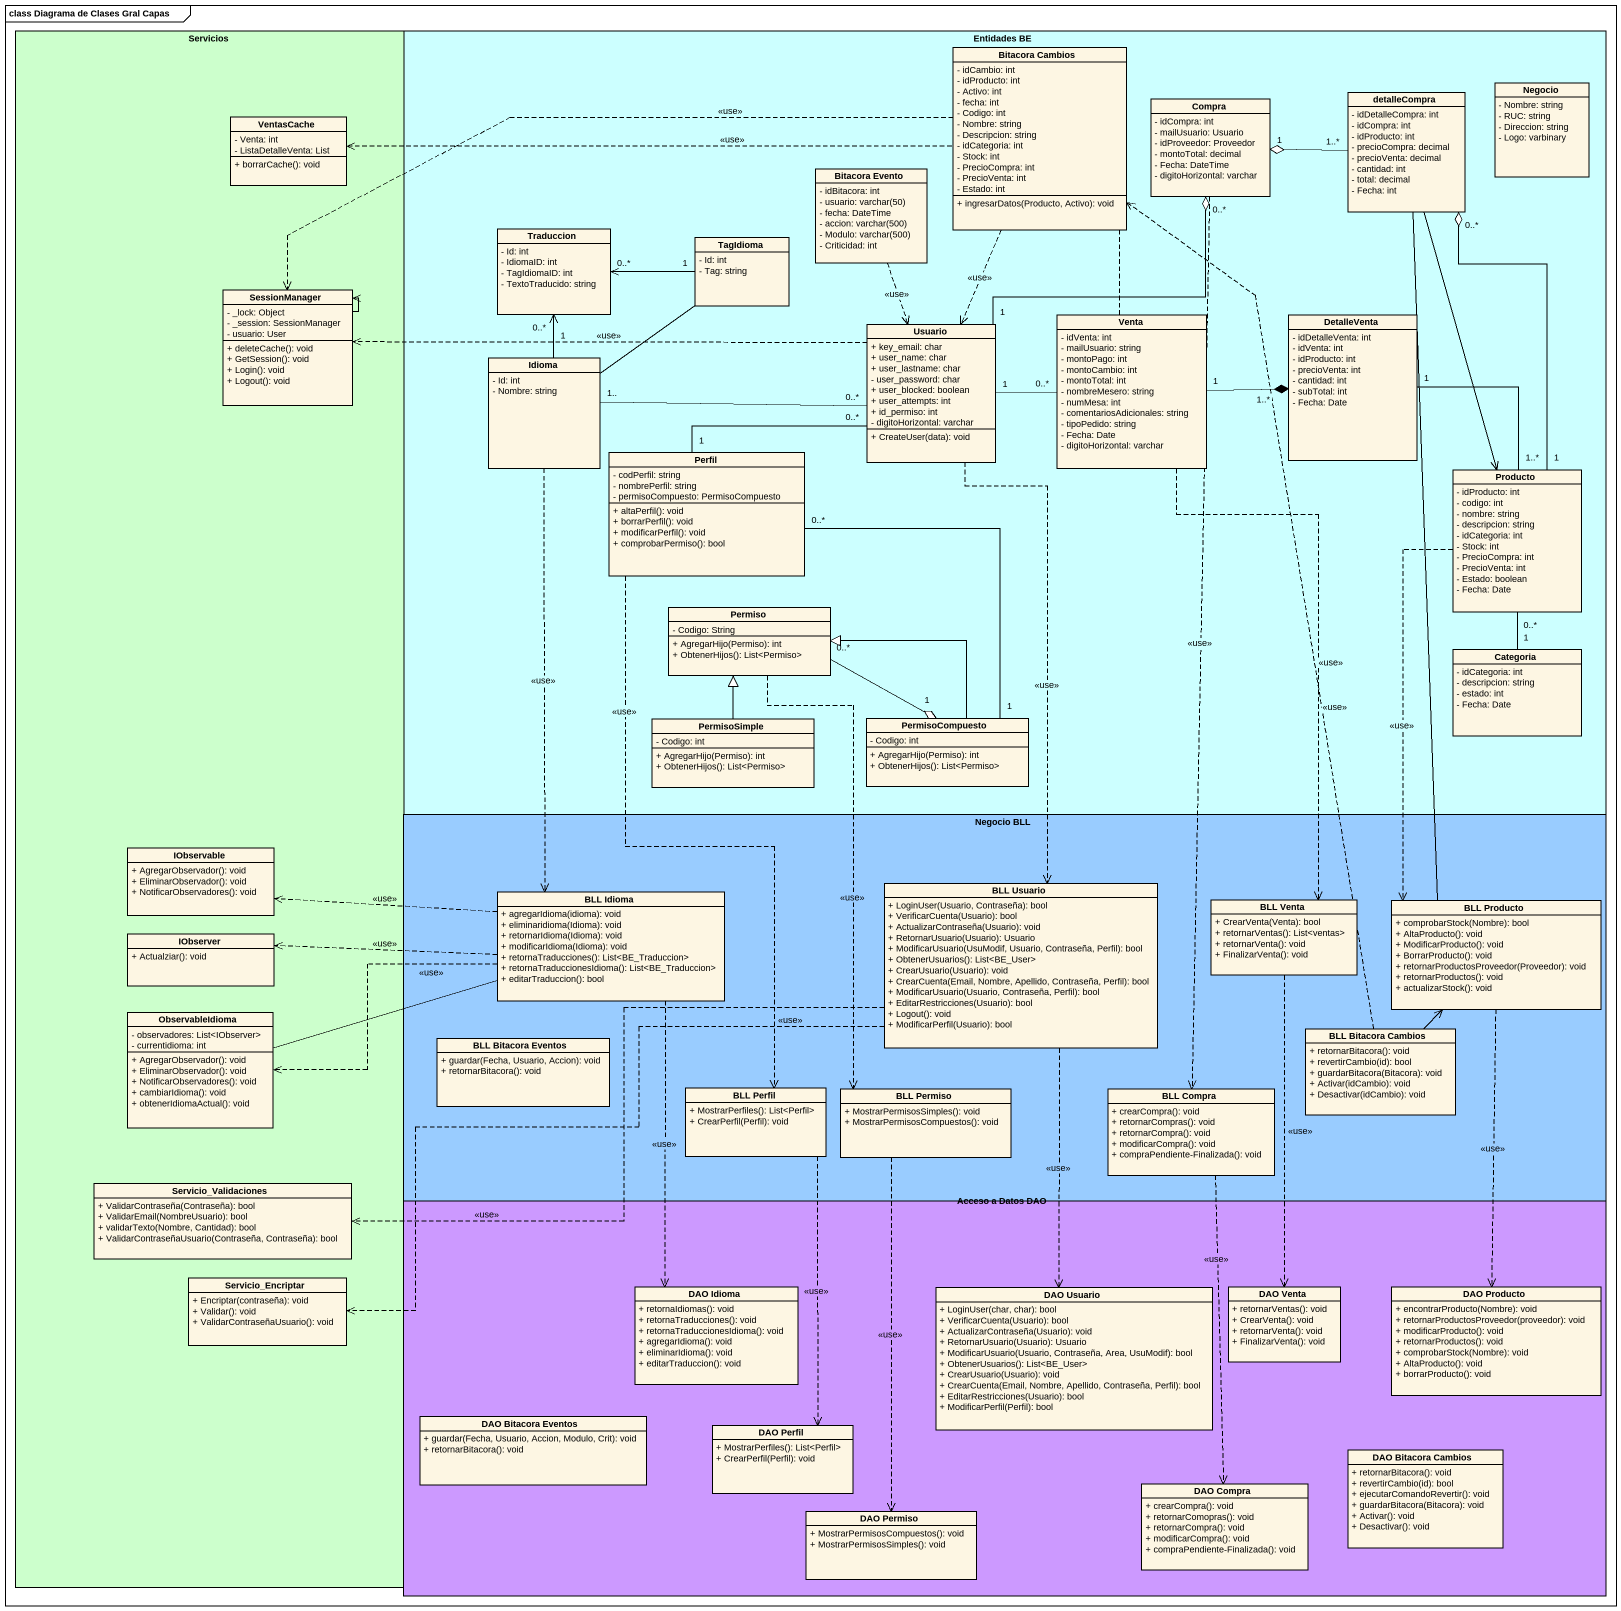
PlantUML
@startuml
mainframe class Diagrama de Clases Gral Capas
hide circle
hide empty members
skinparam classAttributeIconSize 0
rectangle Servicios #CCFFCC {
  class VentasCache {
    - Venta: int
    - ListaDetalleVenta: List
    + borrarCache(): void
  }
  class SessionManager {
    - _lock: Object
    - _session: SessionManager
    - usuario: User
    + deleteCache(): void
    + GetSession(): void
    + Login(): void
    + Logout(): void
  }
  class IObservable {
    + AgregarObservador(): void
    + EliminarObservador(): void
    + NotificarObservadores(): void
  }
  class IObserver {
    + Actualziar(): void
  }
  class ObservableIdioma {
    - observadores: List<IObserver>
    - currentidioma: int
    + AgregarObservador(): void
    + EliminarObservador(): void
    + NotificarObservadores(): void
    + cambiarIdioma(): void
    + obtenerIdiomaActual(): void
  }
  class Servicio_Validaciones {
    + ValidarContraseña(Contraseña): bool
    + ValidarEmail(NombreUsuario): bool
    + validarTexto(Nombre, Cantidad): bool
    + ValidarContraseñaUsuario(Contraseña, Contraseña): bool
  }
  class Servicio_Encriptar {
    + Encriptar(contraseña): void
    + Validar(): void
    + ValidarContraseñaUsuario(): void
  }
}
rectangle "Entidades BE" as Entidades_BE #CCFFFF {
  class "Bitacora Cambios" as Bitacora_Cambios {
    - idCambio: int
    - idProducto: int
    - Activo: int
    - fecha: int
    - Codigo: int
    - Nombre: string
    - Descripcion: string
    - idCategoria: int
    - Stock: int
    - PrecioCompra: int
    - PrecioVenta: int
    - Estado: int
    + ingresarDatos(Producto, Activo): void
  }
  class Compra {
    - idCompra: int
    - mailUsuario: Usuario
    - idProveedor: Proveedor
    - montoTotal: decimal
    - Fecha: DateTime
    - digitoHorizontal: varchar
  }
  class detalleCompra {
    - idDetalleCompra: int
    - idCompra: int
    - idProducto: int
    - precioCompra: decimal
    - precioVenta: decimal
    - cantidad: int
    - total: decimal
    - Fecha: int
  }
  class Negocio {
    - Nombre: string
    - RUC: string
    - Direccion: string
    - Logo: varbinary
  }
  class "Bitacora Evento" as Bitacora_Evento {
    - idBitacora: int
    {field} - usuario: varchar(50)
    - fecha: DateTime
    {field} - accion: varchar(500)
    {field} - Modulo: varchar(500)
    - Criticidad: int
  }
  class Traduccion {
    - Id: int
    - IdiomaID: int
    - TagIdiomaID: int
    - TextoTraducido: string
  }
  class TagIdioma {
    - Id: int
    - Tag: string
  }
  class Usuario {
    + key_email: char
    + user_name: char
    + user_lastname: char
    - user_password: char
    + user_blocked: boolean
    + user_attempts: int
    + id_permiso: int
    - digitoHorizontal: varchar
    + CreateUser(data): void
  }
  class Venta {
    - idVenta: int
    - mailUsuario: string
    - montoPago: int
    - montoCambio: int
    - montoTotal: int
    - nombreMesero: string
    - numMesa: int
    - comentariosAdicionales: string
    - tipoPedido: string
    - Fecha: Date
    - digitoHorizontal: varchar
  }
  class DetalleVenta {
    - idDetalleVenta: int
    - idVenta: int
    - idProducto: int
    - precioVenta: int
    - cantidad: int
    - subTotal: int
    - Fecha: Date
  }
  class Idioma {
    - Id: int
    - Nombre: string
  }
  class Perfil {
    - codPerfil: string
    - nombrePerfil: string
    - permisoCompuesto: PermisoCompuesto
    + altaPerfil(): void
    + borrarPerfil(): void
    + modificarPerfil(): void
    + comprobarPermiso(): bool
  }
  class Producto {
    - idProducto: int
    - codigo: int
    - nombre: string
    - descripcion: string
    - idCategoria: int
    - Stock: int
    - PrecioCompra: int
    - PrecioVenta: int
    - Estado: boolean
    - Fecha: Date
  }
  class Permiso {
    - Codigo: String
    + AgregarHijo(Permiso): int
    + ObtenerHijos(): List<Permiso>
  }
  class Categoria {
    - idCategoria: int
    - descripcion: string
    - estado: int
    - Fecha: Date
  }
  class PermisoSimple {
    - Codigo: int
    + AgregarHijo(Permiso): int
    + ObtenerHijos(): List<Permiso>
  }
  class PermisoCompuesto {
    - Codigo: int
    + AgregarHijo(Permiso): int
    + ObtenerHijos(): List<Permiso>
  }
}
rectangle "Negocio BLL" as Negocio_BLL #99CCFF {
  class "BLL Idioma" as BLL_Idioma {
    + agregarIdioma(idioma): void
    + eliminaridioma(Idioma): void
    + retornarIdioma(Idioma): void
    + modificarIdioma(Idioma): void
    + retornaTraducciones(): List<BE_Traduccion>
    + retornaTraduccionesIdioma(): List<BE_Traduccion>
    + editarTraduccion(): bool
  }
  class "BLL Usuario" as BLL_Usuario {
    + LoginUser(Usuario, Contraseña): bool
    + VerificarCuenta(Usuario): bool
    + ActualizarContraseña(Usuario): void
    + RetornarUsuario(Usuario): Usuario
    + ModificarUsuario(UsuModif, Usuario, Contraseña, Perfil): bool
    + ObtenerUsuarios(): List<BE_User>
    + CrearUsuario(Usuario): void
    + CrearCuenta(Email, Nombre, Apellido, Contraseña, Perfil): bool
    + ModificarUsuario(Usuario, Contraseña, Perfil): bool
    + EditarRestricciones(Usuario): bool
    + Logout(): void
    + ModificarPerfil(Usuario): bool
  }
  class "BLL Venta" as BLL_Venta {
    + CrearVenta(Venta): bool
    + retornarVentas(): List<ventas>
    + retornarVenta(): void
    + FinalizarVenta(): void
  }
  class "BLL Producto" as BLL_Producto {
    + comprobarStock(Nombre): bool
    + AltaProducto(): void
    + ModificarProducto(): void
    + BorrarProducto(): void
    + retornarProductosProveedor(Proveedor): void
    + retornarProductos(): void
    + actualizarStock(): void
  }
  class "BLL Bitacora Eventos" as BLL_Bitacora_Eventos {
    + guardar(Fecha, Usuario, Accion): void
    + retornarBitacora(): void
  }
  class "BLL Bitacora Cambios" as BLL_Bitacora_Cambios {
    + retornarBitacora(): void
    + revertirCambio(id): bool
    + guardarBitacora(Bitacora): void
    + Activar(idCambio): void
    + Desactivar(idCambio): void
  }
  class "BLL Perfil" as BLL_Perfil {
    + MostrarPerfiles(): List<Perfil>
    + CrearPerfil(Perfil): void
  }
  class "BLL Permiso" as BLL_Permiso {
    + MostrarPermisosSimples(): void
    + MostrarPermisosCompuestos(): void
  }
  class "BLL Compra" as BLL_Compra {
    + crearCompra(): void
    + retornarCompras(): void
    + retornarCompra(): void
    + modificarCompra(): void
    + compraPendiente-Finalizada(): void
  }
}
rectangle "Acceso a Datos DAO" as Acceso_a_Datos_DAO #CC99FF {
  class "DAO Idioma" as DAO_Idioma {
    + retornaIdiomas(): void
    + retornaTraducciones(): void
    + retornaTraduccionesIdioma(): void
    + agregarIdioma(): void
    + eliminarIdioma(): void
    + editarTraduccion(): void
  }
  class "DAO Usuario" as DAO_Usuario {
    + LoginUser(char, char): bool
    + VerificarCuenta(Usuario): bool
    + ActualizarContraseña(Usuario): void
    + RetornarUsuario(Usuario): Usuario
    + ModificarUsuario(Usuario, Contraseña, Area, UsuModif): bool
    + ObtenerUsuarios(): List<BE_User>
    + CrearUsuario(Usuario): void
    + CrearCuenta(Email, Nombre, Apellido, Contraseña, Perfil): bool
    + EditarRestricciones(Usuario): bool
    + ModificarPerfil(Perfil): bool
  }
  class "DAO Venta" as DAO_Venta {
    + retornarVentas(): void
    + CrearVenta(): void
    + retornarVenta(): void
    + FinalizarVenta(): void
  }
  class "DAO Producto" as DAO_Producto {
    + encontrarProducto(Nombre): void
    + retornarProductosProveedor(proveedor): void
    + modificarProducto(): void
    + retornarProductos(): void
    + comprobarStock(Nombre): void
    + AltaProducto(): void
    + borrarProducto(): void
  }
  class "DAO Bitacora Eventos" as DAO_Bitacora_Eventos {
    + guardar(Fecha, Usuario, Accion, Modulo, Crit): void
    + retornarBitacora(): void
  }
  class "DAO Perfil" as DAO_Perfil {
    + MostrarPerfiles(): List<Perfil>
    + CrearPerfil(Perfil): void
  }
  class "DAO Bitacora Cambios" as DAO_Bitacora_Cambios {
    + retornarBitacora(): void
    + revertirCambio(id): bool
    + ejecutarComandoRevertir(): void
    + guardarBitacora(Bitacora): void
    + Activar(): void
    + Desactivar(): void
  }
  class "DAO Permiso" as DAO_Permiso {
    + MostrarPermisosCompuestos(): void
    + MostrarPermisosSimples(): void
  }
  class "DAO Compra" as DAO_Compra {
    + crearCompra(): void
    + retornarComopras(): void
    + retornarCompra(): void
    + modificarCompra(): void
    + compraPendiente-Finalizada(): void
  }
}
Bitacora_Cambios .left.> SessionManager : <<use>>
Bitacora_Cambios ..> Usuario : <<use>>
Compra ..> BLL_Compra : <<use>>
detalleCompra -left-> Compra
detalleCompra "1..*" -left-o "1" Compra
detalleCompra --> Producto
Bitacora_Evento ..> Usuario : <<use>>
TagIdioma "1" -left-> "0..*" Traduccion
SessionManager --> SessionManager
Usuario "1" -up-o "0..*" Compra
Usuario .left.> SessionManager : <<use>>
Usuario "1" -right- "0..*" Venta
Usuario "0..*" -left- "1.." Idioma
Usuario ..> BLL_Usuario : <<use>>
Venta .left.> VentasCache : <<use>>
Venta "1" -right-* "1..*" DetalleVenta
Venta ..> BLL_Venta : <<use>>
Idioma "1" -up-> "0..*" Traduccion
Idioma -up- TagIdioma
Idioma ..> BLL_Idioma : <<use>>
Perfil "1" -right- "0..*" Usuario
Perfil ..> BLL_Perfil : <<use>>
Producto "1" -up-o "0..*" detalleCompra
Producto "1..*" -up- "1" DetalleVenta
Producto "0..*" -- "1" Categoria
Producto ..> BLL_Producto : <<use>>
Permiso "0..*" -right-o "1" PermisoCompuesto
Permiso ..> BLL_Permiso : <<use>>
PermisoSimple -up-|> Permiso
PermisoCompuesto "1" -up- "0..*" Perfil
PermisoCompuesto -left-|> Permiso
BLL_Idioma .left.> IObservable : <<use>>
BLL_Idioma .left.> IObserver : <<use>>
BLL_Idioma .left.> ObservableIdioma : <<use>>
BLL_Idioma -left- ObservableIdioma
BLL_Idioma ..> DAO_Idioma : <<use>>
BLL_Usuario .left.> Servicio_Validaciones : <<use>>
BLL_Usuario .left.> Servicio_Encriptar : <<use>>
BLL_Usuario ..> DAO_Usuario : <<use>>
BLL_Venta ..> DAO_Venta : <<use>>
BLL_Producto -up- detalleCompra
BLL_Producto ..> DAO_Producto : <<use>>
BLL_Bitacora_Cambios .up.> Bitacora_Cambios : <<use>>
BLL_Bitacora_Cambios -up-> BLL_Producto
BLL_Perfil ..> DAO_Perfil : <<use>>
BLL_Permiso ..> DAO_Permiso : <<use>>
BLL_Compra ..> DAO_Compra : <<use>>
@enduml
